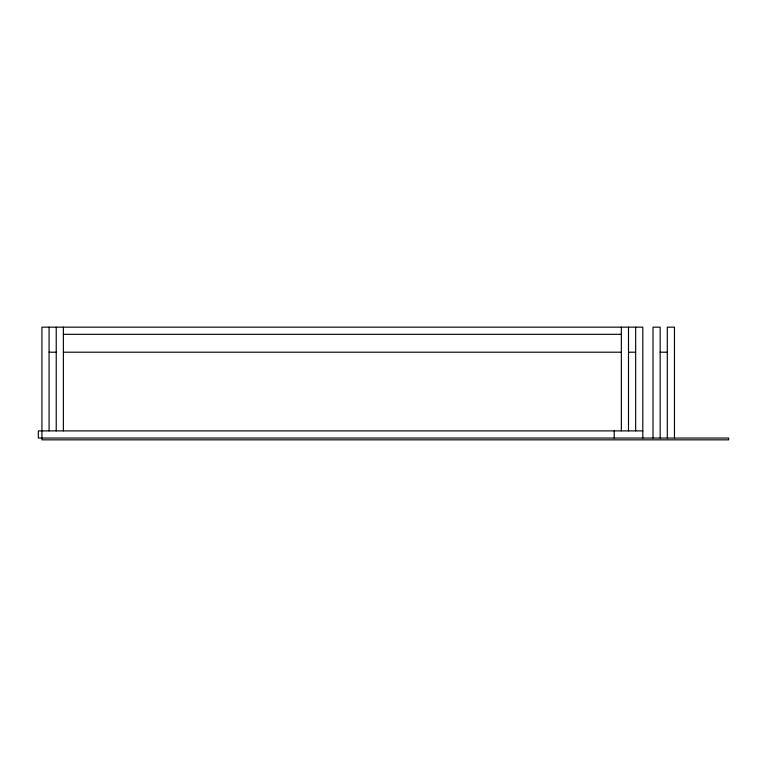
<?xml version="1.0" encoding="UTF-8"?>
<svg xmlns="http://www.w3.org/2000/svg" width="767" height="767" viewBox="0 0 767 767"><rect width="100%" height="100%" fill="white"/><g stroke="black" fill="none" stroke-linecap="round" stroke-linejoin="round"><path stroke-width="1.15" d="M63.383 334.316L621.347 334.316M49.078 352.206L56.231 352.206M63.421 352.206L621.318 352.206M628.499 352.206L635.661 352.206M660.157 352.206L667.309 352.206M642.813 430.891L38.35 430.891L38.35 438.043L728.65 438.043L728.65 439.836L41.926 439.836L41.926 327.164L642.813 327.164L642.813 438.043M674.461 438.043L674.461 327.164L667.309 327.164L667.309 438.043M660.157 438.043L660.157 327.164L653.005 327.164L653.005 438.043M635.661 327.164L635.661 430.891M628.499 327.164L628.499 430.891M621.347 327.164L621.347 430.891M614.194 430.891L614.194 438.043M63.383 327.164L63.383 430.891M56.231 327.164L56.231 430.891M49.078 327.164L49.078 430.891"/></g></svg>
